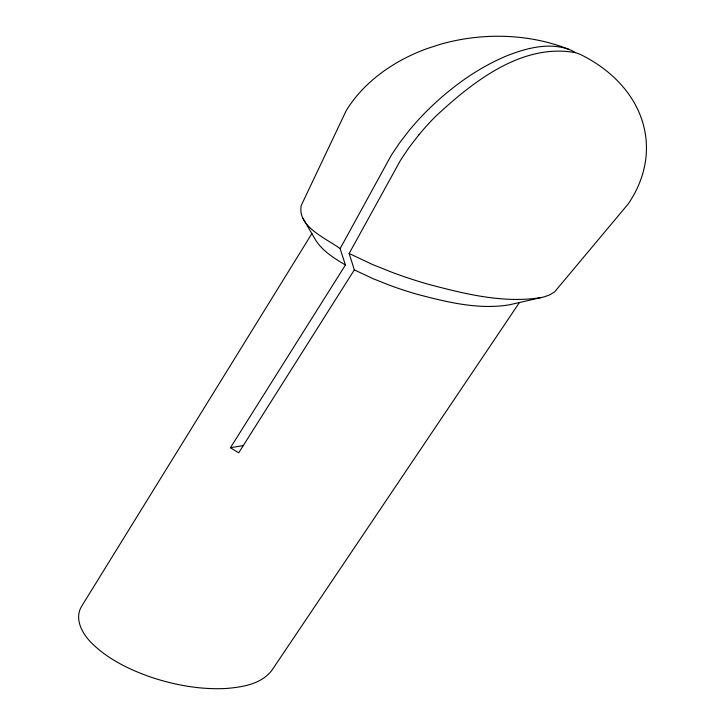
<?xml version="1.0" encoding="UTF-8"?>
<svg xmlns="http://www.w3.org/2000/svg" width="725" height="725" viewBox="0 0 725 725"><rect width="100%" height="100%" fill="white"/><g stroke="black" fill="none" stroke-linecap="round" stroke-linejoin="round"><path stroke-width="1.09" d="M354.326 269.872L238.697 452.826L230.432 447.715L345.417 265.015L340.134 248.621L391.418 155.041L399.529 142.979L408.918 130.772A322.924 241.479 -5.3 0 1 430.949 106.956C453.08 85.858 478.409 67.679 506.721 55.861C526.305 48.149 548.888 42.014 569.46 49.581A37.437 27.994 -5.3 0 1 575.469 52.644A37.41 27.976 -5.3 0 1 581.849 55.182A157.053 117.441 -5.3 0 1 629.771 95.637A157.352 117.668 -5.3 0 1 637.647 109.276A158.195 118.293 -5.3 0 1 628.185 203.988L554.58 291.912L549.668 294.903L544.176 296.869L509.503 304.799C478.437 309.956 446.899 302.117 416.966 294.232A349.051 261.018 -5.3 0 1 388.972 285.016L373.13 278.699L354.326 269.872L349.142 253.496L400.789 159.781L409.145 147.402L418.86 134.868M311.868 233.604L81.635 606.281C73.941 618.833 82.333 633.813 91.54 642.957C108.097 659.397 129.639 669.737 151.443 677.331C175.541 685.297 201.024 689.819 226.454 688.469C242.594 687.055 261.353 684.155 271.821 670.371L519.426 302.552M541.638 297.504C503.123 303.748 464.109 293.734 427.034 283.919A440.873 329.685 -5.3 0 1 392.134 272.355L372.433 264.462L349.142 253.496M230.432 447.715L243.274 445.576M575.46 52.644C521.837 42.838 472.356 82.179 435.607 116.381A326.939 244.479 -5.3 0 0 418.86 134.868M340.134 248.621C326.531 238.489 297.06 226.789 301.228 205.492L346.178 110.717A158.82 118.764 -5.3 0 1 427.324 48.521L440.483 44.27A158.032 118.175 -5.3 0 1 507.663 36.468L511.188 36.667A157.252 117.595 -5.3 0 1 569.469 49.581M345.417 265.015C334.497 258.408 322.951 251.421 315.873 240.464L302.905 218.234"/></g></svg>
